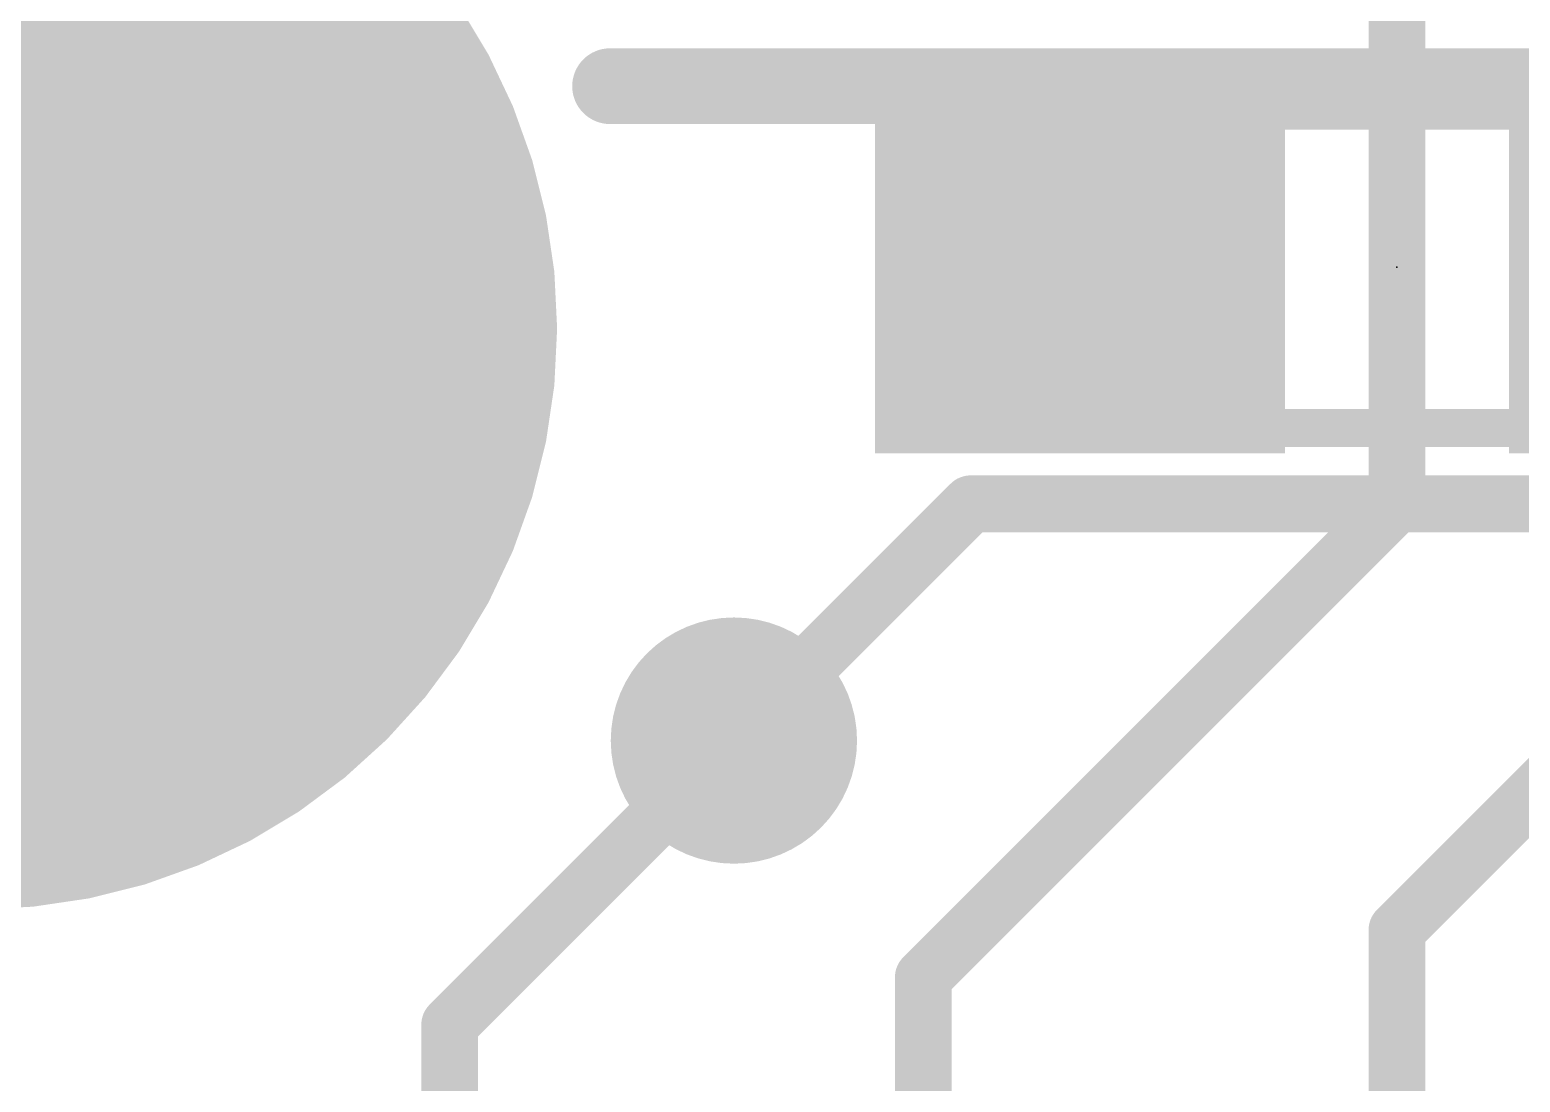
# Model space of a CAD drawing. Extents: x -41 to 66, y -18 to 26.
# Drawn here: x 15.384 to 19.38, y 16.229 to 19.051 of the extents above; entities that cross this region are included whole.
import ezdxf

# ---------------------------------------------------------------- set-up
doc = ezdxf.new("R2010")
doc.units = 0
for name, color, linetype in [('1', 12, 'CONTINUOUS'), ('16', 132, 'CONTINUOUS'), ('17', 110, 'CONTINUOUS'), ('18', 110, 'CONTINUOUS'), ('22', 40, 'CONTINUOUS'), ('23', 53, 'CONTINUOUS'), ('51', 53, 'CONTINUOUS')]:
    doc.layers.add(name, color=color, linetype=linetype)

# ---------------------------------------------------------------- blocks, each defined once
blk = doc.blocks.new('RECT')
blk.add_solid([(-0.5, -0.5), (0.5, -0.5), (-0.5, 0.5), (0.5, 0.5)])
blk = doc.blocks.new('ROUNDP')
at = {"const_width": 0.5}
blk.add_lwpolyline([(0, -0.25, 1), (0, 0.25, 1), (0, -0.25)], format="xyb", dxfattribs=at)
blk = doc.blocks.new('ROUNDV')
at = {"const_width": 0.5}
blk.add_lwpolyline([(0, -0.25, 1), (0, 0.25, 1), (0, -0.25)], format="xyb", dxfattribs=at)

msp = doc.modelspace()

# ---------------------------------------------------------------- linework, layer by layer
at = {"layer": '1', "const_width": 0.1524}
for points in [[(19.05, 19.177), (19.05, 17.78)], [(19.05, 17.78), (17.78, 16.51)], [(19.05, 16.637), (19.9, 17.487)], [(16.51, 16.383), (17.272, 17.145)], [(19.05, 15.5), (19.05, 16.637)], [(17.78, 16.51), (17.78, 15.5)], [(16.51, 15.5), (16.51, 16.383)]]:
    msp.add_lwpolyline(points, dxfattribs=at)
at = {"layer": '1', "const_width": 0.0762}
for points in [[(19.0769, 17.7531, 1), (19.0231, 17.8069)], [(19.0119, 17.78, 1), (19.0881, 17.78)], [(17.2989, 17.1181, 1), (17.2451, 17.1719)], [(19.0881, 16.637, 1), (19.0119, 16.637)], [(19.0231, 16.6639, 1), (19.0769, 16.6101)], [(17.8181, 16.51, 1), (17.7419, 16.51)], [(17.7531, 16.5369, 1), (17.8069, 16.4831)], [(16.5481, 16.383, 1), (16.4719, 16.383)], [(16.4831, 16.4099, 1), (16.5369, 16.3561)]]:
    msp.add_lwpolyline(points, format="xyb", dxfattribs=at)
at = {"layer": '16', "const_width": 0.1524}
for points in [[(17.907, 17.78), (17.272, 17.145)], [(27.5336, 17.78), (17.907, 17.78)]]:
    msp.add_lwpolyline(points, dxfattribs=at)
at = {"layer": '16', "const_width": 0.0762}
for points in [[(17.907, 17.8181, 1), (17.907, 17.7419)], [(17.9339, 17.7531, 1), (17.8801, 17.8069)], [(17.2451, 17.1719, 1), (17.2989, 17.1181)]]:
    msp.add_lwpolyline(points, format="xyb", dxfattribs=at)
at = {"layer": '22', "const_width": 0.2032}
msp.add_lwpolyline([(16.94, 18.9), (21.1338, 18.9)], dxfattribs=at)
at = {"layer": '22', "const_width": 0.1016}
msp.add_lwpolyline([(16.94, 18.9508, 1), (16.94, 18.8492)], format="xyb", dxfattribs=at)
at = {"layer": '23'}
msp.add_point((19.05, 18.415), dxfattribs=at)
at = {"layer": '51', "const_width": 0.1016}
for points in [[(19.406, 18.834), (18.694, 18.834)], [(19.406, 17.983), (18.694, 17.983)]]:
    msp.add_lwpolyline(points, dxfattribs=at)
at = {"layer": '51', "const_width": 0.0508}
for points in [[(18.694, 18.8594, 1), (18.694, 18.8086)], [(18.694, 18.0084, 1), (18.694, 17.9576)]]:
    msp.add_lwpolyline(points, format="xyb", dxfattribs=at)

# ---------------------------------------------------------------- block references
at = {"layer": '1', "xscale": 1.1, "rotation": 180}
for p in [(18.2, 18.415), (19.9, 18.415)]:
    msp.add_blockref('RECT', p, dxfattribs=at)
at = {"layer": '17', "xscale": 3.116, "yscale": 3.116, "rotation": 270}
msp.add_blockref('ROUNDP', (15.24, 18.25), dxfattribs=at)
msp.add_blockref('ROUNDP', (15.24, 18.25), dxfattribs=at)
at = {"layer": '18', "xscale": 0.6604, "yscale": 0.6604}
msp.add_blockref('ROUNDV', (17.272, 17.145), dxfattribs=at)
msp.add_blockref('ROUNDV', (17.272, 17.145), dxfattribs=at)
at = {"layer": '51', "xscale": 0.5001, "yscale": 0.95, "rotation": 180}
msp.add_blockref('RECT', (18.4698, 18.4099), dxfattribs=at)

doc.saveas('drawing.dxf')
